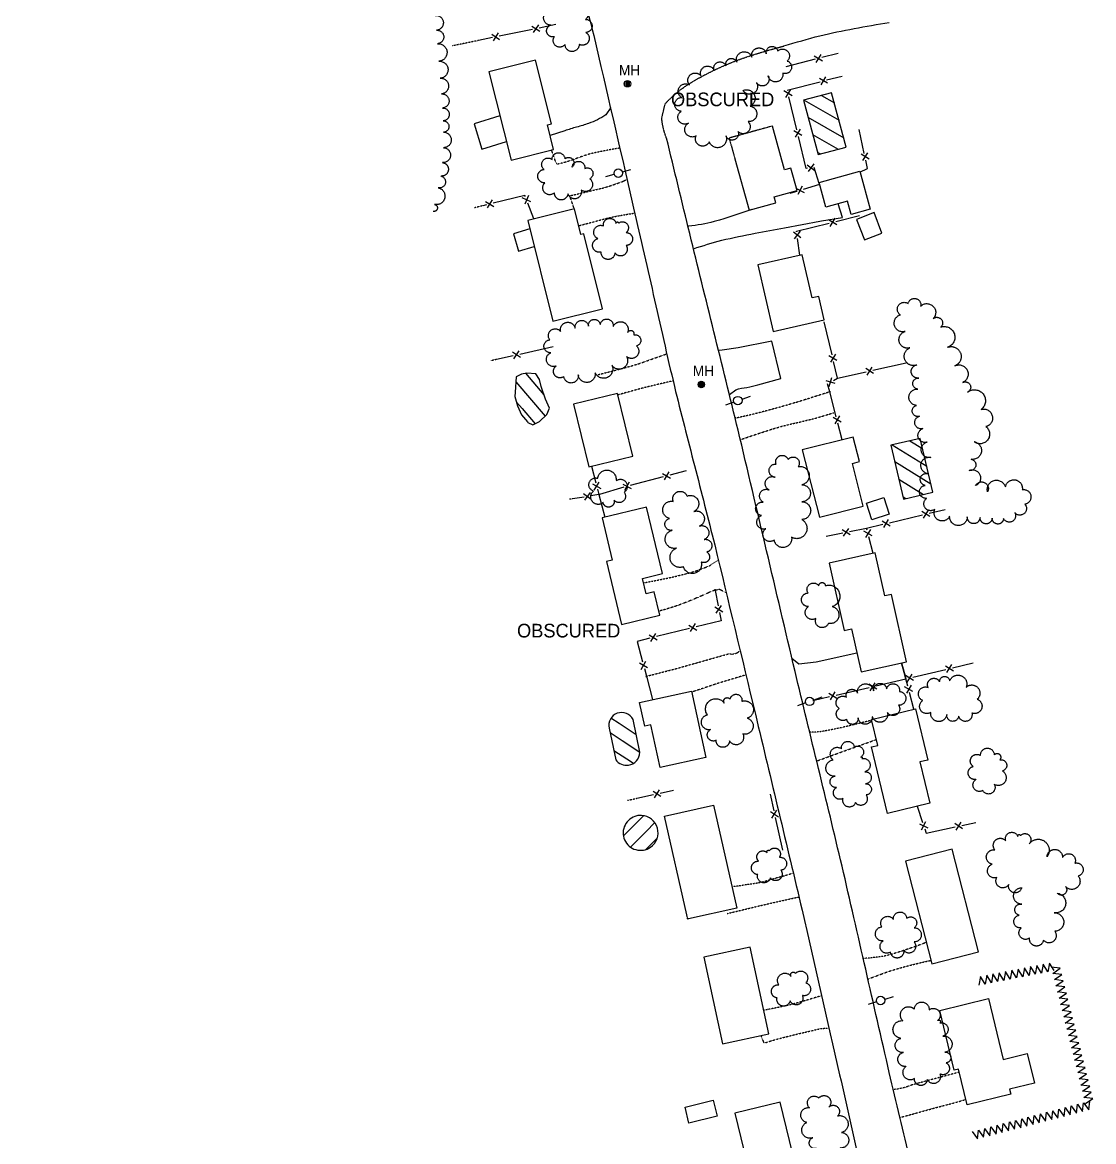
# Model space of a CAD drawing. Header units: feet. Extents: x 1024280 to 1029256, y 89370 to 94536.
# Drawn here: x 1025956 to 1026585, y 91738 to 92394 of the extents above; entities that cross this region are included whole.
import ezdxf
from ezdxf.enums import TextEntityAlignment as Align

# ---------------------------------------------------------------- set-up
doc = ezdxf.new("R2010")
doc.units = ezdxf.units.FT
doc.header["$MEASUREMENT"] = 0
for name, pattern in [('HIDDEN', [0.375, 0.25, -0.125]), ('HIDDEN2', [0.1875, 0.125, -0.0625]), ('LTP300', [100, 100, 0]), ('LTP600', [100, 100, 0]), ('LTP602', [100, 100, 0])]:
    doc.linetypes.add(name, pattern=pattern)
for name, color, linetype in [('BLDG_OBS', 11, 'HIDDEN'), ('BUILDING', 11, 'Continuous'), ('DECK', 10, 'Continuous'), ('DRIVE', 10, 'Continuous'), ('DRIVE_OBSCURED', 10, 'HIDDEN2'), ('FENCE', 10, 'LTP300'), ('HEDGE', 9, 'LTP602'), ('MH_OBS', 10, 'Continuous'), ('OBFENCE', 10, 'HIDDEN2'), ('OBS_PAVE', 10, 'HIDDEN'), ('PAVED_RD', 10, 'Continuous'), ('POOL', 10, 'Continuous'), ('POOL_OBS', 10, 'Continuous'), ('TEXT', 9, 'Continuous'), ('TREELINE', 9, 'LTP600'), ('UPOLE', 10, 'Continuous')]:
    doc.layers.add(name, color=color, linetype=linetype)

# ---------------------------------------------------------------- blocks, each defined once
blk = doc.blocks.new('MHO')
for p, q in [((-0.316406, -0.339844), (-0.316406, 0.349609)), ((-0.146484, 0.458984), (-0.146484, -0.427734)), ((0, -0.458984), (0, 0.474609)), ((0.146484, 0.443359), (0.146484, -0.435547)), ((0.302734, -0.332031), (0.302734, 0.365234))]:
    blk.add_line(p, q)
blk.add_circle((0, 0.007813), 0.470703)
blk = doc.blocks.new('UPOLE')
for p, q in [((-1.498047, 0.001953), (-0.480469, 0.001953)), ((0.517578, 0.001953), (1.550781, 0.001953))]:
    blk.add_line(p, q)
blk.add_circle((0.017578, -0.013672), 0.498047)
blk = doc.blocks.new('FENCE')
for p, q in [((-0.476563, -0.5), (0.5, 0.476563)), ((0.5, -0.5), (-0.476563, 0.476563))]:
    blk.add_line(p, q)
blk = doc.blocks.new('HEDGE')
for p, q in [((-0.376953, 0.365234), (0, -0.617188)), ((0, -0.617188), (0.378906, 0.365234))]:
    blk.add_line(p, q)

msp = doc.modelspace()

# ---------------------------------------------------------------- linework, layer by layer
at = {"layer": 'BLDG_OBS', "flags": 128}
for points in [[(1026394.6, 92332.91), (1026371.06, 92326.36), (1026374.41, 92314.28)], [(1026347.31, 91868.43), (1026346.76, 91868.31), (1026346.2, 91870.82)]]:
    msp.add_lwpolyline(points, dxfattribs=at)
at = {"layer": 'BUILDING'}
for p, q in [((1026257.43, 92372.11), (1026230.01, 92365.2)), ((1026266.87, 92334.71), (1026257.43, 92372.11)), ((1026230.01, 92365.2), (1026243.08, 92313.41)), ((1026264.4, 92334.09), (1026266.87, 92334.71)), ((1026268.03, 92319.7), (1026264.4, 92334.09)), ((1026396.45, 92333.42), (1026394.6, 92332.91)), ((1026403.58, 92307.77), (1026396.45, 92333.42)), ((1026243.08, 92313.41), (1026268.03, 92319.7)), ((1026374.41, 92314.28), (1026382.82, 92284.01)), ((1026407.27, 92308.8), (1026403.58, 92307.77)), ((1026410.94, 92295.58), (1026407.27, 92308.8)), ((1026423.83, 92300.33), (1026447.66, 92306.92)), ((1026447.66, 92306.92), (1026453.84, 92284.59)), ((1026427.84, 92285.83), (1026423.83, 92300.33)), ((1026397.5, 92291.84), (1026410.94, 92295.58)), ((1026382.82, 92284.01), (1026398.47, 92288.36)), ((1026398.47, 92288.36), (1026397.5, 92291.84)), ((1026440.55, 92289.35), (1026427.84, 92285.83)), ((1026442.71, 92281.51), (1026440.55, 92289.35)), ((1026280.37, 92284.85), (1026252.87, 92278.02)), ((1026284.12, 92269.75), (1026280.37, 92284.85)), ((1026453.84, 92284.59), (1026442.71, 92281.51)), ((1026456.12, 92282.63), (1026445.82, 92278.69)), ((1026460.74, 92270.54), (1026456.12, 92282.63)), ((1026252.87, 92278.02), (1026267.54, 92218.93)), ((1026445.82, 92278.69), (1026450.43, 92266.61)), ((1026285.81, 92270.17), (1026284.12, 92269.75)), ((1026296.73, 92226.18), (1026285.81, 92270.17)), ((1026450.43, 92266.61), (1026460.74, 92270.54)), ((1026413.9, 92257.91), (1026387.93, 92251.93)), ((1026419.73, 92232.61), (1026413.9, 92257.91)), ((1026387.93, 92251.93), (1026396.94, 92212.83)), ((1026423.72, 92233.53), (1026419.73, 92232.61)), ((1026426.9, 92219.73), (1026423.72, 92233.53)), ((1026267.54, 92218.93), (1026296.73, 92226.18)), ((1026396.94, 92212.83), (1026426.9, 92219.73)), ((1026305.61, 92176.55), (1026279.67, 92170.22)), ((1026314.57, 92139.84), (1026305.61, 92176.55)), ((1026279.67, 92170.22), (1026288.64, 92133.51)), ((1026443.8, 92151.04), (1026413.99, 92143.43)), ((1026447.48, 92136.6), (1026443.8, 92151.04)), ((1026413.99, 92143.43), (1026424.05, 92104)), ((1026288.64, 92133.51), (1026314.57, 92139.84)), ((1026443.39, 92135.56), (1026447.48, 92136.6)), ((1026449.76, 92110.56), (1026443.39, 92135.56)), ((1026451.58, 92112.32), (1026461.83, 92115.6)), ((1026461.83, 92115.6), (1026464.96, 92105.79)), ((1026322.54, 92109.85), (1026296.57, 92103.61)), ((1026331.89, 92070.94), (1026322.54, 92109.85)), ((1026424.05, 92104), (1026449.76, 92110.56)), ((1026454.72, 92102.52), (1026451.58, 92112.32)), ((1026296.57, 92103.61), (1026302.52, 92078.86)), ((1026464.96, 92105.79), (1026454.72, 92102.52)), ((1026456.72, 92083.09), (1026429.74, 92077.07)), ((1026462.34, 92057.87), (1026456.72, 92083.09)), ((1026302.52, 92078.86), (1026299.09, 92078.03)), ((1026299.09, 92078.03), (1026307.95, 92041.17)), ((1026429.74, 92077.07), (1026438.56, 92037.5)), ((1026320.23, 92068.14), (1026331.89, 92070.94)), ((1026322.4, 92059.11), (1026320.23, 92068.14)), ((1026327.09, 92060.24), (1026322.4, 92059.11)), ((1026330.37, 92046.56), (1026327.09, 92060.24)), ((1026466.26, 92058.74), (1026462.34, 92057.87)), ((1026475.07, 92019.2), (1026466.26, 92058.74)), ((1026307.95, 92041.17), (1026330.37, 92046.56)), ((1026438.56, 92037.5), (1026442.91, 92038.47)), ((1026442.91, 92038.47), (1026448.52, 92013.29)), ((1026448.52, 92013.29), (1026475.07, 92019.2)), ((1026318.51, 91995.38), (1026349.05, 92001.96)), ((1026349.05, 92001.96), (1026357.44, 91963)), ((1026321.5, 91981.51), (1026318.51, 91995.38)), ((1026454.55, 91985.46), (1026480.31, 91991.66)), ((1026480.31, 91991.66), (1026487.55, 91961.61)), ((1026458.23, 91970.19), (1026454.55, 91985.46)), ((1026325.13, 91982.29), (1026321.5, 91981.51)), ((1026330.53, 91957.2), (1026325.13, 91982.29)), ((1026454.58, 91969.31), (1026458.23, 91970.19)), ((1026463.98, 91930.28), (1026454.58, 91969.31)), ((1026357.44, 91963), (1026330.53, 91957.2)), ((1026487.55, 91961.61), (1026482.88, 91960.48)), ((1026482.88, 91960.48), (1026488.72, 91936.24)), ((1026333.2, 91928.65), (1026361.93, 91935.11)), ((1026361.93, 91935.11), (1026375.5, 91874.77)), ((1026488.72, 91936.24), (1026463.98, 91930.28)), ((1026346.2, 91870.82), (1026333.2, 91928.65)), ((1026501.83, 91909.23), (1026474.46, 91902.19)), ((1026517.32, 91849.08), (1026501.83, 91909.23)), ((1026474.46, 91902.19), (1026489.94, 91842.03)), ((1026375.5, 91874.77), (1026347.31, 91868.43)), ((1026383.36, 91851.83), (1026356.17, 91845.92)), ((1026356.17, 91845.92), (1026367.22, 91795.12)), ((1026394.4, 91801.03), (1026383.36, 91851.83)), ((1026489.94, 91842.03), (1026517.32, 91849.08)), ((1026494.6, 91814.79), (1026523.18, 91821.71)), ((1026523.18, 91821.71), (1026531.83, 91785.99)), ((1026503.09, 91779.74), (1026494.6, 91814.79)), ((1026367.22, 91795.12), (1026394.4, 91801.03)), ((1026531.83, 91785.99), (1026545.97, 91789.42)), ((1026545.97, 91789.42), (1026550.19, 91772.02)), ((1026505.57, 91780.34), (1026503.09, 91779.74)), ((1026510.65, 91759.36), (1026505.57, 91780.34)), ((1026550.19, 91772.02), (1026535.62, 91768.5)), ((1026535.62, 91768.5), (1026536.33, 91765.58)), ((1026345.18, 91757.93), (1026361.75, 91762.06)), ((1026361.75, 91762.06), (1026364.08, 91752.72)), ((1026400.95, 91761), (1026374.33, 91754.44)), ((1026410.24, 91723.28), (1026400.95, 91761)), ((1026536.33, 91765.58), (1026510.65, 91759.36)), ((1026347.5, 91748.59), (1026345.18, 91757.93)), ((1026374.33, 91754.44), (1026379.67, 91732.78)), ((1026364.08, 91752.72), (1026347.5, 91748.59))]:
    msp.add_line(p, q, dxfattribs=at)
at = {"layer": 'DECK', "flags": 128}
for points in [[(1026236.54, 92339.33), (1026221.48, 92334.76), (1026226, 92319.9), (1026240.34, 92324.26)], [(1026254.1, 92273.04), (1026244.44, 92270.2), (1026247.41, 92260.13), (1026256.63, 92262.85)]]:
    msp.add_lwpolyline(points, dxfattribs=at)
at = {"layer": 'DRIVE', "flags": 128}
for points in [[(1026301.6, 92344.2), (1026298.71, 92339.93, -0.058976), (1026288.6, 92334.95, -0.022892), (1026281.59, 92332.81, 0.003579), (1026274.57, 92330.67), (1026265.98, 92327.83)], [(1026350.14, 92261.44, -0.010892), (1026366.69, 92266.5, -0.007647), (1026386.27, 92270.53), (1026403.49, 92273.77), (1026424.2, 92277.66), (1026425.28, 92277.84), (1026437.59, 92279.86), (1026435.1, 92287.84)], [(1026384.44, 92284.46, -0.010859), (1026365.48, 92278.31), (1026362.24, 92277.43, -0.051808), (1026347.32, 92274.76), (1026346.82, 92274.77)], [(1026371.26, 92175.88), (1026375.08, 92178.65, -0.073821), (1026381.53, 92180.17, 0.004242), (1026387.97, 92181.69), (1026401.31, 92185.32), (1026396.11, 92207.16), (1026376.36, 92203.34), (1026366.92, 92201.9), (1026364.87, 92201.86)]]:
    msp.add_lwpolyline(points, format="xyb", dxfattribs=at)
msp.add_lwpolyline([(1026446.06, 92024.34), (1026422.05, 92019.08), (1026412.02, 92017.78), (1026407.93, 92021.19)], dxfattribs=at)
at = {"layer": 'DRIVE_OBSCURED', "flags": 128}
for points in [[(1026306.98, 92320.5, 0.01873), (1026288.92, 92316.96, 0.015172), (1026281.86, 92314.55, -0.017003), (1026274.8, 92312.14), (1026270.04, 92310.98), (1026269.43, 92311.96), (1026269.31, 92312.33), (1026266.87, 92319.41)], [(1026280.18, 92284.8), (1026277.55, 92292.52), (1026297.49, 92297.2, 0.013265), (1026308.76, 92300.97), (1026311.14, 92302.18)], [(1026282.84, 92274.93, -0.007073), (1026291.56, 92277.24, -0.007073), (1026300.28, 92279.55), (1026302.18, 92280, -0.011668), (1026315.66, 92282.37)], [(1026293.99, 92187.57, 0.006296), (1026313.34, 92192.63), (1026316.95, 92193.69, 0.010028), (1026324.43, 92196.3, -0.000872), (1026331.92, 92198.91), (1026334.43, 92199.78)], [(1026338.15, 92183.96, 0.004571), (1026320.57, 92179.78, 0.003873), (1026305.81, 92175.73)], [(1026430.45, 92177.62), (1026430.09, 92177.51), (1026411.38, 92171.6), (1026401.88, 92168.85, -0.010489), (1026382.5, 92163.76), (1026375.35, 92162.19), (1026374.55, 92162.33)], [(1026377.65, 92149.48, -0.006716), (1026396.13, 92155.63), (1026401.48, 92157.21, -0.009906), (1026411.21, 92159.54, 0.003809), (1026420.93, 92161.88), (1026421.73, 92162.09, 0.008545), (1026427.15, 92163.7, 0.008545), (1026432.57, 92165.31)], [(1026320.86, 92065.52, 0.009241), (1026339.34, 92069.25), (1026343.8, 92070.36, 0.043931), (1026359.61, 92075.63), (1026364.78, 92078.75)], [(1026369.41, 92059.71), (1026365.32, 92061.61), (1026362.81, 92061.07), (1026361.34, 92060.76), (1026355.63, 92058.21, -0.018333), (1026339.82, 92051.85, -0.008863), (1026329.82, 92048.88)], [(1026321.96, 92010.57), (1026322.52, 92010.71), (1026339.34, 92015.04, 0.002936), (1026348.96, 92017.75, 0.000257), (1026358.59, 92020.45), (1026364.99, 92022.26, -0.000754), (1026371.16, 92023.98, 0.276758), (1026377.33, 92025.69), (1026377.46, 92026.16)], [(1026380.94, 92011.53, 0.002835), (1026372.27, 92008.89, 0.002835), (1026363.6, 92006.25), (1026362.58, 92005.93, 0.004051), (1026355.87, 92003.67, 0.004051), (1026349.16, 92001.41)], [(1026454.69, 91984.92, -0.004033), (1026442.56, 91981.91, -0.02043), (1026423.9, 91978.09), (1026418.37, 91977.83)], [(1026422.47, 91961.03, -0.000685), (1026435.66, 91965.84, -0.000976), (1026445.07, 91969.21, -0.000576), (1026454.49, 91972.57), (1026456.61, 91973.33), (1026457.41, 91973.6)], [(1026408.75, 91895.21, -0.017269), (1026399.01, 91892.45, -0.017269), (1026389.27, 91889.7), (1026388.61, 91889.56, -0.013619), (1026380.66, 91888.38, -0.013619), (1026372.71, 91887.19)], [(1026369.95, 91871.56, -0.001411), (1026379.67, 91873.89, -0.001411), (1026389.4, 91876.22), (1026392.29, 91876.89, -0.001876), (1026402.16, 91879.1, -0.001876), (1026412.03, 91881.3)], [(1026486.72, 91854.57, -0.009873), (1026471.6, 91849.26, -0.018766), (1026461.82, 91846.51, -0.022397), (1026449.75, 91845.19)], [(1026452.5, 91833.1, -0.009855), (1026465.71, 91837.98, -0.019906), (1026485.05, 91843.1), (1026489.42, 91844.08)], [(1026425.37, 91823.43, -0.010778), (1026407.25, 91818.11, -0.009236), (1026391.41, 91814.81)], [(1026389.62, 91799.99), (1026391.28, 91796.05), (1026392.41, 91795.83), (1026396.69, 91797.2, -0.010526), (1026416.09, 91802.07), (1026424.94, 91804.12), (1026429.67, 91804.46)], [(1026506.01, 91778.5, 0.000583), (1026499.65, 91776.81, 0.000583), (1026493.28, 91775.11), (1026487.43, 91773.54, 0.001033), (1026478.23, 91771, -0.059233), (1026469.03, 91768.47), (1026467.35, 91768.45)], [(1026471.27, 91751.93, -0.000698), (1026480.43, 91754.45, -0.000698), (1026489.59, 91756.96), (1026490.49, 91757.21, -0.000955), (1026498.06, 91759.23, 0.004361), (1026505.63, 91761.25), (1026509.89, 91762.5)]]:
    msp.add_lwpolyline(points, format="xyb", dxfattribs=at)
at = {"layer": 'FENCE', "flags": 128}
for points in [[(1026269.42, 92392.89), (1026259.63, 92390.88)], [(1026232.2, 92385.26), (1026223.97, 92383.58)], [(1026255.71, 92390.08), (1026236.12, 92386.07)], [(1026421.51, 92372.56), (1026404.24, 92368.17)], [(1026435.08, 92376.01), (1026425.39, 92373.55)], [(1026405.07, 92354.44), (1026405.06, 92354.49), (1026424.38, 92359.44)], [(1026428.26, 92360.43), (1026437.38, 92362.77)], [(1026410.78, 92331.13), (1026406.02, 92350.55)], [(1026450.33, 92317.36), (1026447.28, 92331.41)], [(1026417.1, 92308.72), (1026416.3, 92308.6), (1026411.73, 92327.24)], [(1026447.81, 92306.37), (1026452.26, 92308.5), (1026451.18, 92313.46)], [(1026423.96, 92299.65), (1026420.98, 92309.2)], [(1026424.14, 92299.18), (1026414.57, 92296.28)], [(1026251.5, 92292.01), (1026251.21, 92292.75), (1026232.57, 92288.16)], [(1026410.75, 92295.12), (1026406.74, 92293.9)], [(1026228.68, 92287.21), (1026226.6, 92286.7)], [(1026256.44, 92278.91), (1026252.91, 92288.26)], [(1026433.67, 92277.48), (1026447.47, 92280.94)], [(1026410.65, 92271.47), (1026410.62, 92271.71), (1026429.79, 92276.51)], [(1026412.52, 92257.6), (1026411.18, 92267.51)], [(1026431.44, 92199.18), (1026426.88, 92218.65)], [(1026248.2, 92199.69), (1026267.72, 92204.04)], [(1026234.54, 92196.65), (1026244.3, 92198.82)], [(1026434.63, 92185.55), (1026432.35, 92195.28)], [(1026455.43, 92190.15), (1026474.95, 92194.47)], [(1026432.26, 92184.26), (1026434.63, 92185.55), (1026451.52, 92189.29)], [(1026433.87, 92162.95), (1026430.09, 92177.51), (1026428.84, 92182.31)], [(1026437.4, 92149.4), (1026434.88, 92159.08)], [(1026290.36, 92133.93), (1026292.84, 92124.24)], [(1026345.94, 92131.24), (1026336.27, 92128.72)], [(1026309.2, 92121.57), (1026294.95, 92117.28), (1026294.64, 92117.23), (1026289.89, 92116.48)], [(1026332.39, 92127.72), (1026313.04, 92122.69)], [(1026285.94, 92115.85), (1026279.07, 92114.77)], [(1026293.84, 92120.37), (1026294.64, 92117.23), (1026298.04, 92103.96)], [(1026488.43, 92106.35), (1026497.78, 92108.58)], [(1026465.08, 92100.77), (1026484.54, 92105.42)], [(1026441.66, 92095.58), (1026451.67, 92097.57), (1026461.19, 92099.84)], [(1026451.98, 92096.37), (1026451.67, 92097.57)], [(1026427.93, 92092.85), (1026437.73, 92094.8)], [(1026455.47, 92082.81), (1026452.98, 92092.49)], [(1026362.67, 92061.76), (1026362.81, 92061.07), (1026364.68, 92051.97)], [(1026365.48, 92048.05), (1026366.45, 92043.32), (1026351.71, 92039.69)], [(1026347.83, 92038.74), (1026328.41, 92033.96)], [(1026324.53, 92033), (1026317.18, 92031.19), (1026320.32, 92019.16)], [(1026475.85, 92004.98), (1026474.73, 92009.16), (1026473.7, 92012.99), (1026472.2, 92018.56)], [(1026472.28, 92018.58), (1026473.7, 92012.99), (1026474.68, 92009.15), (1026474.73, 92009.16), (1026474.94, 92009.21)], [(1026502.18, 92015.71), (1026514.22, 92018.59)], [(1026321.33, 92015.28), (1026322.52, 92010.71), (1026326.09, 91997.01)], [(1026478.83, 92010.14), (1026498.29, 92014.78)], [(1026433.79, 91999.69), (1026453.27, 92004.2)], [(1026457.17, 92005.1), (1026474.68, 92009.15)], [(1026420.15, 91996.54), (1026429.89, 91998.79)], [(1026479.49, 91991.46), (1026476.89, 92001.12)], [(1026316.94, 91939.18), (1026326.71, 91941.34)], [(1026330.61, 91942.2), (1026338.33, 91943.91)], [(1026395.08, 91941.64), (1026397.22, 91931.87)], [(1026481.35, 91934.46), (1026484.57, 91924.99)], [(1026398.08, 91927.97), (1026402.31, 91908.72)], [(1026507.62, 91923.26), (1026515.84, 91925.03)], [(1026485.85, 91921.21), (1026486.69, 91918.76), (1026503.71, 91922.42)]]:
    msp.add_lwpolyline(points, dxfattribs=at)
at = {"layer": 'OBFENCE', "flags": 128}
for points in [[(1026223.97, 92383.58), (1026208.53, 92380.41)], [(1026226.6, 92286.7), (1026221.59, 92285.46)], [(1026231.35, 92195.94), (1026234.54, 92196.65)], [(1026279.07, 92114.77), (1026277.3, 92114.49)], [(1026311.45, 91937.97), (1026316.94, 91939.18)]]:
    msp.add_lwpolyline(points, dxfattribs=at)
at = {"layer": 'OBS_PAVE', "flags": 128}
msp.add_lwpolyline([(1026334.34, 92326.22, -0.069425), (1026331.49, 92337.95), (1026333.54, 92346.48, -0.082156), (1026351.77, 92360.67, -0.055262), (1026385.45, 92375.26, -0.010788), (1026403.23, 92380.38)], format="xyb", dxfattribs=at)
at = {"layer": 'PAVED_RD', "flags": 128}
for points in [[(1026272.47, 92463.6, -0.010764), (1026277.39, 92441.6, -0.00341), (1026291.59, 92386.62, -0.000911), (1026314.22, 92288.68, -0.000271), (1026326.57, 92234.7, 0.003228), (1026338.92, 92180.73, 0.002796), (1026350.75, 92134.25, -0.001584), (1026362.57, 92087.78, -0.000777), (1026386.44, 91988.49, -0.000852), (1026413.84, 91873.62, -0.00112), (1026435.9, 91776.91, -0.000435), (1026448.55, 91720.64, 0.000789), (1026461.2, 91664.36, 0.001684), (1026483.67, 91567.08, 0.001303), (1026497.55, 91509.5, -0.00112), (1026511.44, 91451.92, -0.002933), (1026536.12, 91345.5, -0.001294), (1026542.03, 91318.16, 0.011369), (1026547.93, 91290.82), (1026549.1, 91286.47)], [(1026403.23, 92380.38, -0.007918), (1026424.2, 92386.41, -0.015045), (1026464.9, 92394.16)], [(1026532.54, 91491.25), (1026517.71, 91554.88, 0.000153), (1026489.93, 91673.96, 0.000583), (1026477.49, 91726.11, -0.001049), (1026465.04, 91778.27, -0.001216), (1026451.17, 91838.85, 0.001509), (1026437.29, 91899.44, 0.001426), (1026423.51, 91956.53, -0.000542), (1026409.73, 92013.61, -0.00067), (1026393.03, 92084.31, 0.001265), (1026376.32, 92155.01, 0.001035), (1026362.13, 92212.68, -0.000407), (1026347.94, 92270.36, -0.000197), (1026334.34, 92326.22)]]:
    msp.add_lwpolyline(points, format="xyb", dxfattribs=at)
at = {"layer": 'POOL', "flags": 128}
for points in [[(1026414.62, 92348.52), (1026423.2, 92316.65), (1026439.79, 92321.12), (1026431.21, 92352.99), (1026414.62, 92348.52)], [(1026466.02, 92146.21), (1026473.44, 92114.67), (1026490.54, 92118.69), (1026483.12, 92150.24), (1026466.02, 92146.21)]]:
    msp.add_lwpolyline(points, close=True, dxfattribs=at)
for points in [[(1026425.26, 92351.39), (1026432.81, 92347.04)], [(1026415.02, 92348.63), (1026435.57, 92336.79)], [(1026417.27, 92338.67), (1026438.33, 92326.55)], [(1026420.03, 92328.43), (1026434.98, 92319.82)], [(1026422.79, 92318.19), (1026424.74, 92317.07)], [(1026252.71, 92159.85), (1026252.95, 92159.55), (1026255.87, 92158.2), (1026259.87, 92160.09), (1026264.18, 92164.34), (1026265.57, 92168.03), (1026263.26, 92173.24), (1026260.69, 92180.62), (1026259.78, 92184.75), (1026257.58, 92188.09), (1026252.29, 92188.56), (1026249.21, 92187.98), (1026246.18, 92186.42), (1026245.5, 92177.41)], [(1026251.55, 92188.42), (1026262.36, 92175.83)], [(1026245.95, 92183.42), (1026263.19, 92163.36)], [(1026249.53, 92167.75), (1026257.2, 92158.83)], [(1026477.12, 92148.83), (1026484.53, 92144.24)], [(1026466.8, 92146.4), (1026486.96, 92133.91)], [(1026468.26, 92136.67), (1026489.39, 92123.59)], [(1026470.69, 92126.35), (1026485.11, 92117.41)], [(1026473.12, 92116.02), (1026474.79, 92114.99)], [(1026316.53, 91976.44), (1026306.45, 91983.02)], [(1026318.7, 91966.07), (1026308.26, 91972.88)], [(1026314.87, 91959.62), (1026311.01, 91962.13)], [(1026319.99, 91928.07), (1026320.88, 91928.96)], [(1026322.28, 91919.75), (1026327.41, 91924.88)], [(1026324.58, 91911.45), (1026328.86, 91915.73)]]:
    msp.add_lwpolyline(points, dxfattribs=at)
for points in [[(1026311.92, 91958.6, 0.367264), (1026318.71, 91966.11), (1026314.67, 91985.28, 0.379209), (1026305.45, 91989.02)], [(1026324.91, 91910.43, 0.7149), (1026319.71, 91929.1)]]:
    msp.add_lwpolyline(points, format="xyb", dxfattribs=at)
at = {"layer": 'POOL_OBS', "flags": 128}
for points in [[(1026245.5, 92177.41), (1026245.3, 92174.75), (1026246.93, 92169.4), (1026249.29, 92164.03), (1026252.71, 92159.85)], [(1026246.28, 92171.53), (1026249.53, 92167.75)], [(1026306.45, 91983.02), (1026301.71, 91986.11)], [(1026308.26, 91972.88), (1026301.24, 91977.46)], [(1026311.01, 91962.13), (1026303.44, 91967.07)], [(1026309.03, 91917.11), (1026319.99, 91928.07)], [(1026313.11, 91910.58), (1026322.28, 91919.75)], [(1026322.26, 91909.13), (1026324.58, 91911.45)]]:
    msp.add_lwpolyline(points, dxfattribs=at)
for points in [[(1026305.45, 91989.02, 0.377953), (1026300.63, 91980.35), (1026304.57, 91961.73, 0.274302), (1026311.92, 91958.6)], [(1026319.71, 91929.1, 0.071479), (1026316.81, 91928.85, 0.470037), (1026309.74, 91914.75, 0.470037), (1026324.91, 91910.43)]]:
    msp.add_lwpolyline(points, format="xyb", dxfattribs=at)
at = {"layer": 'TREELINE', "flags": 128}
msp.add_lwpolyline([(1026038.6, 93322.49, -1), (1026041.73, 93314.76, -1), (1026044.46, 93307.78, -1), (1026046.83, 93301.55, -1), (1026049.74, 93293.88, -1), (1026052.94, 93285.73, -1), (1026055.77, 93278.34, -1), (1026057.78, 93271.55, -1), (1026059.87, 93264.54, -1), (1026055.2, 93258.53, -1), (1026047.75, 93255.97, -1), (1026041.08, 93259.39, -1), (1026038.02, 93265.31, -1), (1026032.73, 93276.64, -1), (1026024.41, 93284.82, -1), (1026018.77, 93290.37, -1), (1026012.6, 93293.85, -1), (1026001.81, 93292.27, -1), (1025992.24, 93288.73, -1), (1025981.79, 93284.58, -1), (1025972.27, 93280.36, -1), (1025966.25, 93277.69, -1), (1025960.33, 93271.96, -1), (1025956.38, 93265.28, -1), (1025957.8, 93255.84, -1), (1025960.13, 93246.12, -1), (1025962.05, 93237.15, -1), (1025962.75, 93228.85, -1), (1025963.62, 93218.63, -1), (1025966.16, 93208.53, -1), (1025967.73, 93202.32, -1), (1025972.67, 93196.2, -1), (1025979.46, 93192.63, -1), (1025980.36, 93183.27, -1), (1025980.51, 93173.27, -1), (1025981.5, 93164.15, -1), (1025982.16, 93158.15, -1), (1025984.63, 93147.17, -1), (1025986.28, 93139.86, -1), (1025987.99, 93133.41, -1), (1025992.13, 93121.62, -1), (1026000.2, 93113.19, -1), (1026010.76, 93114.11, -1), (1026020.68, 93115.4, -1), (1026027.1, 93109.03, -1), (1026027.37, 93100.7, -1), (1026027.61, 93093.25, -1), (1026024.37, 93086.2, -1), (1026018.02, 93081.21, -1), (1026010.78, 93078.76, -1), (1026005.27, 93073.06, -1), (1026005.25, 93065.98, -1), (1026008.68, 93053.53, -1), (1026012.36, 93042.02, -1), (1026016.06, 93031.39, -1), (1026019.39, 93021.52, -1), (1026022.14, 93012.34, -1), (1026024.44, 93003.9, -1), (1026026.53, 92996.27, -1), (1026029.2, 92986.47, -1), (1026032.07, 92976.89, -1), (1026034.77, 92968.13, -1), (1026037.28, 92960.19, -1), (1026039.12, 92954.37, -1), (1026042.45, 92944.5, -1), (1026048.14, 92936.79, -1), (1026056.8, 92935.5, -1), (1026064.62, 92936.71, -1), (1026074.61, 92938.27, -1), (1026084.12, 92941.37, -1), (1026092.83, 92944.2, -1), (1026099.44, 92946.35, -1), (1026109.08, 92949.47, -1), (1026119, 92952.63, -1), (1026126.97, 92954.91, -1), (1026133.98, 92951.9, -1), (1026131.79, 92944.48, -1), (1026125.28, 92941.69, -1), (1026113.35, 92937.74, -1), (1026101.82, 92934.13, -1), (1026091.72, 92930.76, -1), (1026082.1, 92926.78, -1), (1026075.75, 92919.61, -1), (1026073.76, 92911.09, -1), (1026076.41, 92903.63, -1), (1026077.18, 92896.59, -1), (1026075.15, 92883.83, -1), (1026075.28, 92871.8, -1), (1026078.08, 92862.45, -1), (1026081.21, 92852.89, -1), (1026084.21, 92843.79, -1), (1026086.14, 92837.94, -1), (1026089.22, 92828.42, -1), (1026092.28, 92818.9, -1), (1026095.11, 92809.31, -1), (1026096.93, 92800.32, -1), (1026098.53, 92792.49, -1), (1026099.38, 92783.66, -1), (1026098.28, 92773.3, -1), (1026099.07, 92763.75, -1), (1026100.8, 92755.17, -1), (1026102.18, 92748.31, -1), (1026105.05, 92737.87, -1), (1026107.61, 92728.2, -1), (1026109.69, 92719.27, -1), (1026111.2, 92712.77, -1), (1026112.48, 92702.86, -1), (1026113.37, 92692.87, -1), (1026114.58, 92683.37, -1), (1026116.19, 92674.77, -1), (1026117.31, 92668.76, -1), (1026119.88, 92659.09, -1), (1026122.72, 92649.5, -1), (1026125.32, 92640.71, -1), (1026128.33, 92632.94, -1), (1026131.24, 92625.44, -1), (1026138.58, 92618.05, -1), (1026142.74, 92609.42, -1), (1026143.6, 92600.72, -1), (1026144.95, 92592.92, -1), (1026146.54, 92583.72, -1), (1026145.86, 92576.18, -1), (1026142.15, 92567.8, -1), (1026139.33, 92559.95, -1), (1026137.09, 92553.73, -1), (1026137.29, 92543.9, -1), (1026139.09, 92534.49, -1), (1026140.98, 92524.64, -1), (1026143.25, 92514.91, -1), (1026145.93, 92505.27, -1), (1026148.9, 92495.72, -1), (1026151.86, 92487.04, -1), (1026154.76, 92479.23, -1), (1026157.45, 92472.23, -1), (1026160.24, 92464.99, -1), (1026163.65, 92457.55, -1), (1026170.36, 92453.44, -1), (1026178.18, 92452.22, -1), (1026183.57, 92447.62, -1), (1026187.78, 92438.15, -1), (1026190.98, 92428.5, -1), (1026194.4, 92417.8, -1), (1026197.4, 92407.82, -1), (1026198.66, 92398.32, -1), (1026199.37, 92389.6, -1), (1026199.98, 92381.7, -1), (1026200.77, 92371.4, -1), (1026201.5, 92361.43, -1), (1026202.27, 92352.29, -1), (1026202.91, 92343.98, -1), (1026203.3, 92336.49, -1), (1026203.4, 92329.83, -1), (1026203.53, 92320.71, -1), (1026202.9, 92311.98, -1), (1026201.88, 92304.13, -1), (1026200.39, 92297.21, -1), (1026198.28, 92287.43, -1), (1026197.41, 92283.38)], format="xyb", dxfattribs=at)
for points in [[(1026274.86, 92404.48, -1), (1026281.95, 92402.53, -1), (1026286.77, 92395.96, -1), (1026286.95, 92388.3, -1), (1026283.07, 92381.33, -1), (1026274.77, 92381.21, -1), (1026268.65, 92385.9, -1), (1026266.35, 92392.6, -1), (1026266.48, 92401.06, -1), (1026273.04, 92404.72, -1), (1026274.86, 92404.48)], [(1026402.55, 92364.41, -1), (1026393.93, 92362.91, -1), (1026387.1, 92358.9, -1), (1026379.25, 92354.28, -1), (1026383.31, 92345.14, -1), (1026382.17, 92336.05, -1), (1026376.3, 92330.13, -1), (1026369.23, 92327.63, -1), (1026359.41, 92324.17, -1), (1026351.64, 92327.61, -1), (1026347.15, 92335.11, -1), (1026342.98, 92342.08, -1), (1026343.32, 92350.12, -1), (1026347.72, 92357.57, -1), (1026354.55, 92362.83, -1), (1026362.25, 92366.02, -1), (1026369.27, 92368.65, -1), (1026375.57, 92370.83, -1), (1026384.36, 92373.86, -1), (1026392.88, 92375.86, -1), (1026399.62, 92377.44, -1), (1026405.2, 92371.54, -1), (1026402.55, 92364.41, -1), (1026402.55, 92364.41)], [(1026278.97, 92309.35, -1), (1026286.43, 92308.57, -1), (1026289.28, 92302.55, -1), (1026284.29, 92295.87, -1), (1026276.48, 92293.76, -1), (1026268.61, 92294.3, -1), (1026262.93, 92300.09, -1), (1026262.48, 92307.96, -1), (1026267.18, 92313.85, -1), (1026274.67, 92314.18, -1), (1026278.97, 92309.35, -1), (1026278.97, 92309.35)], [(1026306.26, 92276.53, -1), (1026310.62, 92270.95, -1), (1026310.65, 92263.41, -1), (1026304.08, 92259, -1), (1026295.98, 92259.49, -1), (1026293.99, 92267.38, -1), (1026297.36, 92274.85, -1), (1026304.73, 92276.24, -1), (1026306.26, 92276.53)], [(1026518.29, 92103.84, -1), (1026510.8, 92104.13, -1), (1026500.39, 92104.54, -1), (1026491.72, 92108.61, -1), (1026486.93, 92115.09, -1), (1026486.04, 92122.64, -1), (1026487.43, 92129.59, -1), (1026489.33, 92139.1, -1), (1026487.32, 92148.05, -1), (1026484.69, 92155.96, -1), (1026482.69, 92163.19, -1), (1026480.93, 92169.58, -1), (1026481.75, 92179.13, -1), (1026482.3, 92185.62, -1), (1026481.28, 92193.37, -1), (1026477.07, 92203.35, -1), (1026474.31, 92212.96, -1), (1026471.51, 92222.65, -1), (1026476.05, 92229.33, -1), (1026483.43, 92227.81, -1), (1026490.67, 92220.31, -1), (1026495.29, 92215.52, -1), (1026499.24, 92203.65, -1), (1026503.5, 92192.79, -1), (1026508.23, 92183.05, -1), (1026511, 92177.36, -1), (1026519.02, 92167.24, -1), (1026521.75, 92157.12, -1), (1026514.8, 92148.27, -1), (1026513.05, 92138.01, -1), (1026511.93, 92131.43, -1), (1026515.67, 92122.59, -1), (1026522.72, 92118.87, -1), (1026533.17, 92121.73, -1), (1026543.05, 92120.17, -1), (1026544.6, 92111.64, -1), (1026538.73, 92106.58, -1), (1026532.04, 92103.19, -1), (1026525.38, 92103.5, -1), (1026518.29, 92103.84, -1), (1026518.29, 92103.84)], [(1026315.08, 92210.93, -1), (1026316.75, 92204.47, -1), (1026310.78, 92198.33, -1), (1026302.29, 92193.22, -1), (1026292.49, 92188.61, -1), (1026282.55, 92187.47, -1), (1026274.07, 92186.49, -1), (1026269.53, 92192.65, -1), (1026266.5, 92200.48, -1), (1026265.85, 92208.01, -1), (1026272.17, 92212.98, -1), (1026280.69, 92214.95, -1), (1026288.53, 92216.04, -1), (1026295.44, 92216.99, -1), (1026303.03, 92215.78, -1), (1026311.53, 92212.36, -1), (1026315.08, 92210.93)], [(1026411.57, 92133.68, -1), (1026413.77, 92123.07, -1), (1026413.74, 92113.07, -1), (1026413.71, 92102.71, -1), (1026407.7, 92092.22, -1), (1026397.5, 92090.58, -1), (1026392.51, 92097.23, -1), (1026390.09, 92104.97, -1), (1026391.09, 92112.86, -1), (1026394.55, 92119.98, -1), (1026398.14, 92127.41, -1), (1026398.61, 92135.18, -1), (1026405.73, 92137.8, -1), (1026411.57, 92133.68, -1), (1026411.57, 92133.68)], [(1026305, 92125.62, -1), (1026309.42, 92118.67, -1), (1026303.59, 92113.96, -1), (1026297.08, 92112.54, -1), (1026291.47, 92119.33, -1), (1026293.92, 92126.83, -1), (1026304.68, 92125.66, -1), (1026305, 92125.62)], [(1026346.36, 92116.39, -1), (1026350.27, 92107.34, -1), (1026353.64, 92098.81, -1), (1026356.45, 92090.97, -1), (1026357.9, 92083.61, -1), (1026354.68, 92077.77, -1), (1026344.28, 92074.93, -1), (1026340.11, 92085.83, -1), (1026337.69, 92096.39, -1), (1026336.1, 92103.29, -1), (1026338.25, 92113.29, -1), (1026346.36, 92116.39, -1), (1026346.36, 92116.39)], [(1026427.54, 92063.84, -1), (1026431.6, 92051.58, -1), (1026429.28, 92041.75, -1), (1026421.96, 92044.66, -1), (1026417.63, 92051.61, -1), (1026417.35, 92059.57, -1), (1026423.68, 92063.69, -1), (1026427.54, 92063.84)], [(1026500.42, 92007.95, -1), (1026510.2, 92004.37, -1), (1026516.63, 91997.26, -1), (1026513.51, 91989.09, -1), (1026505.79, 91987.36, -1), (1026498.77, 91988.29, -1), (1026489.35, 91989.54, -1), (1026484.67, 91996.5, -1), (1026487.8, 92004.17, -1), (1026494.56, 92007.41, -1), (1026500.42, 92007.95)], [(1026446.38, 92000.8, -1), (1026455.86, 92002.17, -1), (1026463.48, 92003.28, -1), (1026470.97, 92001.76, -1), (1026470.52, 91993.75, -1), (1026463.94, 91989.44, -1), (1026455.05, 91987.22, -1), (1026446.77, 91986.25, -1), (1026440.1, 91985.47, -1), (1026435.56, 91991.83, -1), (1026439.89, 91998.41, -1), (1026446.38, 92000.8, -1), (1026446.38, 92000.8)], [(1026371.64, 91997.28, -1), (1026378.55, 91996.06, -1), (1026381.73, 91986.14, -1), (1026379.06, 91976.94, -1), (1026371.32, 91972.85, -1), (1026363.41, 91973.15, -1), (1026360.11, 91979.42, -1), (1026358.27, 91988.09, -1), (1026368.23, 91994.94, -1), (1026371.64, 91997.28)], [(1026448.95, 91962.48, -1), (1026450.74, 91954.77, -1), (1026451.09, 91947.69, -1), (1026451.4, 91941.11, -1), (1026445.21, 91936.59, -1), (1026437.97, 91939.15, -1), (1026433.98, 91945.5, -1), (1026433.19, 91952.12, -1), (1026432.06, 91961.64, -1), (1026436.95, 91968.24, -1), (1026444.47, 91969.22, -1), (1026448.39, 91963.32, -1), (1026448.95, 91962.48)], [(1026529.84, 91961.67, -1), (1026531.42, 91955.19, -1), (1026526.61, 91947.34, -1), (1026519.88, 91943.66, -1), (1026516.03, 91950.29, -1), (1026514.25, 91957.84, -1), (1026518.58, 91964.22, -1), (1026526.67, 91964.74, -1), (1026529.84, 91961.67)], [(1026542.03, 91917.35, -1), (1026547.16, 91912.47, -1), (1026557.6, 91904.86, -1), (1026566.7, 91904.35, -1), (1026573.86, 91901.11, -1), (1026575.86, 91893.5, -1), (1026568.42, 91887.46, -1), (1026563.58, 91883.53, -1), (1026561.85, 91872, -1), (1026562.07, 91861.17, -1), (1026555.48, 91855.96, -1), (1026547.34, 91857.29, -1), (1026542.46, 91863.15, -1), (1026541.19, 91870.55, -1), (1026542.82, 91877.01, -1), (1026542.72, 91886.7, -1), (1026535.12, 91888.63, -1), (1026528.13, 91892.68, -1), (1026525.43, 91900.53, -1), (1026526.97, 91908.88, -1), (1026533.39, 91914.18, -1), (1026540.43, 91916.77, -1), (1026542.03, 91917.35)], [(1026394.68, 91908.41, -1), (1026400.56, 91904.56, -1), (1026401.43, 91896.97, -1), (1026395.23, 91892.45, -1), (1026387.8, 91894.4, -1), (1026388.31, 91902.3, -1), (1026393.42, 91907.21, -1), (1026394.68, 91908.41)], [(1026475.47, 91868.93, -1), (1026479.66, 91863.22, -1), (1026479.66, 91854.9, -1), (1026473.48, 91849.84, -1), (1026465.68, 91848.97, -1), (1026461.35, 91855.5, -1), (1026460.63, 91863.76, -1), (1026467.41, 91868.07, -1), (1026475.28, 91868.91, -1), (1026475.47, 91868.93)], [(1026410.01, 91836.51, -1), (1026416.06, 91830.91, -1), (1026414.04, 91823.49, -1), (1026406.86, 91820.33, -1), (1026399.17, 91822.06, -1), (1026400.22, 91829.73, -1), (1026407.41, 91834.71, -1), (1026410.01, 91836.51)], [(1026494.66, 91807.42, -1), (1026496.47, 91799.7, -1), (1026497.67, 91790.19, -1), (1026498.44, 91784.02, -1), (1026494.71, 91777.51, -1), (1026487.34, 91774.29, -1), (1026479.77, 91774.76, -1), (1026474.98, 91781.96, -1), (1026473.42, 91790.14, -1), (1026471.86, 91798.37, -1), (1026472.93, 91808.73, -1), (1026479.69, 91815.52, -1), (1026488.42, 91815.04, -1), (1026493.44, 91808.91, -1), (1026494.66, 91807.42)], [(1026423.96, 91763.64, -1), (1026429.57, 91758.05, -1), (1026434.73, 91752.92, -1), (1026437.05, 91743.19, -1), (1026436.22, 91734.06, -1), (1026428.97, 91729.95, -1), (1026422.59, 91733.89, -1), (1026420.19, 91740.11, -1), (1026416.73, 91749.05, -1), (1026418.16, 91757.68, -1), (1026423.68, 91763.35, -1), (1026423.96, 91763.64)]]:
    msp.add_lwpolyline(points, format="xyb", close=True, dxfattribs=at)

# ---------------------------------------------------------------- block references
at = {"layer": 'FENCE'}
for p, xscale, yscale, zscale, rotation in [((1026257.67, 92390.48), 4.000000000054423, 4, 4, 191.581336999821), ((1026234.16, 92385.66), 4.000000000054423, 4, 4, 191.581336999821), ((1026423.45, 92373.06), 3.999999999985244, 4, 4, 194.267878000057), ((1026426.32, 92359.94), 3.999999999969587, 4, 4, 14.3761470001074), ((1026405.55, 92352.49), 4.000000000014529, 4, 4, 103.7675280004534), ((1026411.26, 92329.18), 4.000000000014529, 4, 4, 103.7675280004534), ((1026450.76, 92315.41), 4.000000000000239, 4.000000000000239, 4.000000000000239, 102.2595619997804), ((1026419.08, 92309.02), 4.000000000053128, 4, 4, 188.6783839997843), ((1026252.2, 92290.14), 3.999999999991994, 4, 4, 110.7005749999278), ((1026412.66, 92295.7), 3.999999999981063, 4, 4, 196.8598250001599), ((1026230.62, 92287.69), 3.999999999957361, 4, 4, 193.8217430002258), ((1026431.73, 92276.99), 3.9999999999856, 4, 4, 14.05779400006299), ((1026410.92, 92269.49), 3.999999999998684, 4, 4, 97.64980299938111), ((1026246.25, 92199.26), 4.000000000002218, 4, 4, 12.56629200009478), ((1026431.89, 92197.23), 4.000000000003919, 4, 4, 103.1620170001138), ((1026453.47, 92189.72), 3.999999999974948, 4, 4, 12.48333300003415), ((1026430.5, 92183.3), 4.000000000040116, 4, 4, 28.53751999957178), ((1026434.38, 92161.02), 3.999999999994287, 4, 4, 104.591838999996), ((1026334.33, 92128.22), 4.000000000042152, 4, 4, 194.5600259997502), ((1026293.34, 92122.3), 3.999999999998307, 4, 4, 284.3638539999567), ((1026311.11, 92122.14), 4.000000000041275, 4, 4, 196.7374879998944), ((1026287.92, 92116.17), 4.000000000054231, 4, 4, 188.9932469999313), ((1026463.14, 92100.31), 3.999999999990211, 4, 4, 13.43187800002672), ((1026486.48, 92105.88), 3.999999999990211, 4, 4, 13.43187800002672), ((1026439.7, 92095.19), 3.999999999951001, 4, 4, 11.24215400007844), ((1026452.48, 92094.43), 3.999999999995406, 4, 4, 104.4219819995383), ((1026365.08, 92050.01), 3.999999999996461, 4, 4, 281.5899660002393), ((1026349.77, 92039.22), 3.999999999999718, 3.999999999999718, 3.999999999999718, 193.8350180000161), ((1026326.47, 92033.48), 3.999999999999718, 3.999999999999718, 3.999999999999718, 193.8350180000161), ((1026320.83, 92017.22), 4.000000000000927, 4.000000000000927, 4.000000000000927, 284.6114769996598), ((1026500.23, 92015.25), 3.999999999964705, 4, 4, 13.42208000002563), ((1026476.89, 92009.68), 3.999999999964705, 4, 4, 13.42208000002563), ((1026455.22, 92004.65), 3.999999999999306, 3.999999999999306, 3.999999999999306, 13.02266900000739), ((1026476.37, 92003.05), 4.000000000004558, 4, 4, 105.0419139999791), ((1026431.84, 91999.24), 3.999999999999306, 3.999999999999306, 3.999999999999306, 13.02266900000739), ((1026328.66, 91941.77), 4.000000000049096, 4, 4, 12.45007199975202), ((1026397.65, 91929.92), 4.000000000010239, 4, 4, 282.382412000759), ((1026485.21, 91923.1), 3.999999999994777, 4, 4, 288.7694429995362), ((1026505.66, 91922.84), 4.000000000057238, 4, 4, 12.14292099990614)]:
    msp.add_blockref('FENCE', p, dxfattribs=dict(at, xscale=xscale, yscale=yscale, zscale=zscale, rotation=rotation))
at = {"layer": 'HEDGE', "yscale": 5, "zscale": 5}
for p, xscale, rotation in [((1026541.17, 91835.95), 4.999999999994108, 190.9823570000778), ((1026544.85, 91836.66), 4.999999999994108, 190.9823570000778), ((1026548.53, 91837.38), 4.999999999994108, 190.9823570000778), ((1026552.21, 91838.09), 4.999999999994108, 190.9823570000778), ((1026555.89, 91838.81), 4.999999999994108, 190.9823570000778), ((1026559.57, 91839.52), 4.999999999994108, 190.9823570000778), ((1026562.29, 91838.71), 4.999999999997502, 104.0917579997748), ((1026519.08, 91831.66), 4.999999999994108, 190.9823570000778), ((1026522.76, 91832.38), 4.999999999994108, 190.9823570000778), ((1026526.44, 91833.09), 4.999999999994108, 190.9823570000778), ((1026530.12, 91833.81), 4.999999999994108, 190.9823570000778), ((1026533.8, 91834.52), 4.999999999994108, 190.9823570000778), ((1026537.49, 91835.23), 4.999999999994108, 190.9823570000778), ((1026563.2, 91835.08), 4.999999999997502, 104.0917579997748), ((1026564.11, 91831.44), 4.999999999997502, 104.0917579997748), ((1026565.03, 91827.8), 4.999999999997502, 104.0917579997748), ((1026565.94, 91824.16), 4.999999999997502, 104.0917579997748), ((1026566.85, 91820.53), 4.999999999997502, 104.0917579997748), ((1026567.77, 91816.89), 4.999999999997502, 104.0917579997748), ((1026568.68, 91813.25), 4.999999999997502, 104.0917579997748), ((1026569.59, 91809.62), 4.999999999997502, 104.0917579997748), ((1026570.5, 91805.98), 4.999999999997502, 104.0917579997748), ((1026571.42, 91802.34), 4.999999999997502, 104.0917579997748), ((1026572.33, 91798.7), 4.999999999997502, 104.0917579997748), ((1026573.24, 91795.07), 4.999999999997502, 104.0917579997748), ((1026574.16, 91791.43), 4.999999999997502, 104.0917579997748), ((1026575.07, 91787.79), 4.999999999997502, 104.0917579997748), ((1026575.98, 91784.16), 4.999999999997502, 104.0917579997748), ((1026576.9, 91780.52), 4.999999999997502, 104.0917579997748), ((1026577.81, 91776.88), 4.999999999997502, 104.0917579997748), ((1026578.72, 91773.24), 4.999999999997502, 104.0917579997748), ((1026579.63, 91769.61), 4.999999999997502, 104.0917579997748), ((1026580.55, 91765.97), 4.999999999997502, 104.0917579997748), ((1026577.68, 91758.38), 5.000000000002875, 14.54130699998258), ((1026581.31, 91759.33), 5.000000000002875, 14.54130699998258), ((1026581.46, 91762.33), 4.999999999997502, 104.0917579997748), ((1026552.27, 91751.79), 5.000000000038163, 14.56194099988821), ((1026555.9, 91752.73), 5.000000000038163, 14.56194099988821), ((1026559.53, 91753.68), 5.000000000002875, 14.54130699998258), ((1026563.16, 91754.62), 5.000000000002875, 14.54130699998258), ((1026566.79, 91755.56), 5.000000000002875, 14.54130699998258), ((1026570.42, 91756.5), 5.000000000002875, 14.54130699998258), ((1026574.05, 91757.44), 5.000000000002875, 14.54130699998258), ((1026526.87, 91745.19), 5.000000000038163, 14.56194099988821), ((1026530.5, 91746.13), 5.000000000038163, 14.56194099988821), ((1026534.13, 91747.08), 5.000000000038163, 14.56194099988821), ((1026537.76, 91748.02), 5.000000000038163, 14.56194099988821), ((1026541.39, 91748.96), 5.000000000038163, 14.56194099988821), ((1026545.02, 91749.91), 5.000000000038163, 14.56194099988821), ((1026548.65, 91750.85), 5.000000000038163, 14.56194099988821), ((1026515.98, 91742.36), 5.000000000038163, 14.56194099988821), ((1026519.61, 91743.31), 5.000000000038163, 14.56194099988821), ((1026523.24, 91744.25), 5.000000000038163, 14.56194099988821)]:
    msp.add_blockref('HEDGE', p, dxfattribs=dict(at, xscale=xscale, rotation=rotation))
at = {"layer": 'MH_OBS', "xscale": 4, "yscale": 4, "zscale": 4}
for p in [(1026311.41, 92358.19), (1026354.73, 92181.83)]:
    msp.add_blockref('MHO', p, dxfattribs=at)
at = {"layer": 'UPOLE', "yscale": 5, "zscale": 5}
for p, xscale, rotation in [((1026305.94, 92305.81), 5.000000000015268, 15.27860299993945), ((1026376.3, 92172.34), 5.000000000033492, 198.9832299999023), ((1026418.4, 91995.97), 5.000000000033492, 198.9832299999023), ((1026460.04, 91820.5), 5.000000000044877, 197.0082959998345)]:
    msp.add_blockref('UPOLE', p, dxfattribs=dict(at, xscale=xscale, rotation=rotation))

# ---------------------------------------------------------------- texts
at = {"layer": 'MH_OBS'}
for p in [(1026306.41, 92363.19), (1026349.73, 92186.83)]:
    msp.add_text('MH', height=6, dxfattribs=at).set_placement(p)
at = {"layer": 'TEXT'}
for p in [(1026367.24, 92349.06), (1026276.92, 92037.48)]:
    msp.add_text('OBSCURED', height=8, dxfattribs=at).set_placement(p, align=Align.MIDDLE_CENTER)

doc.saveas('drawing.dxf')
